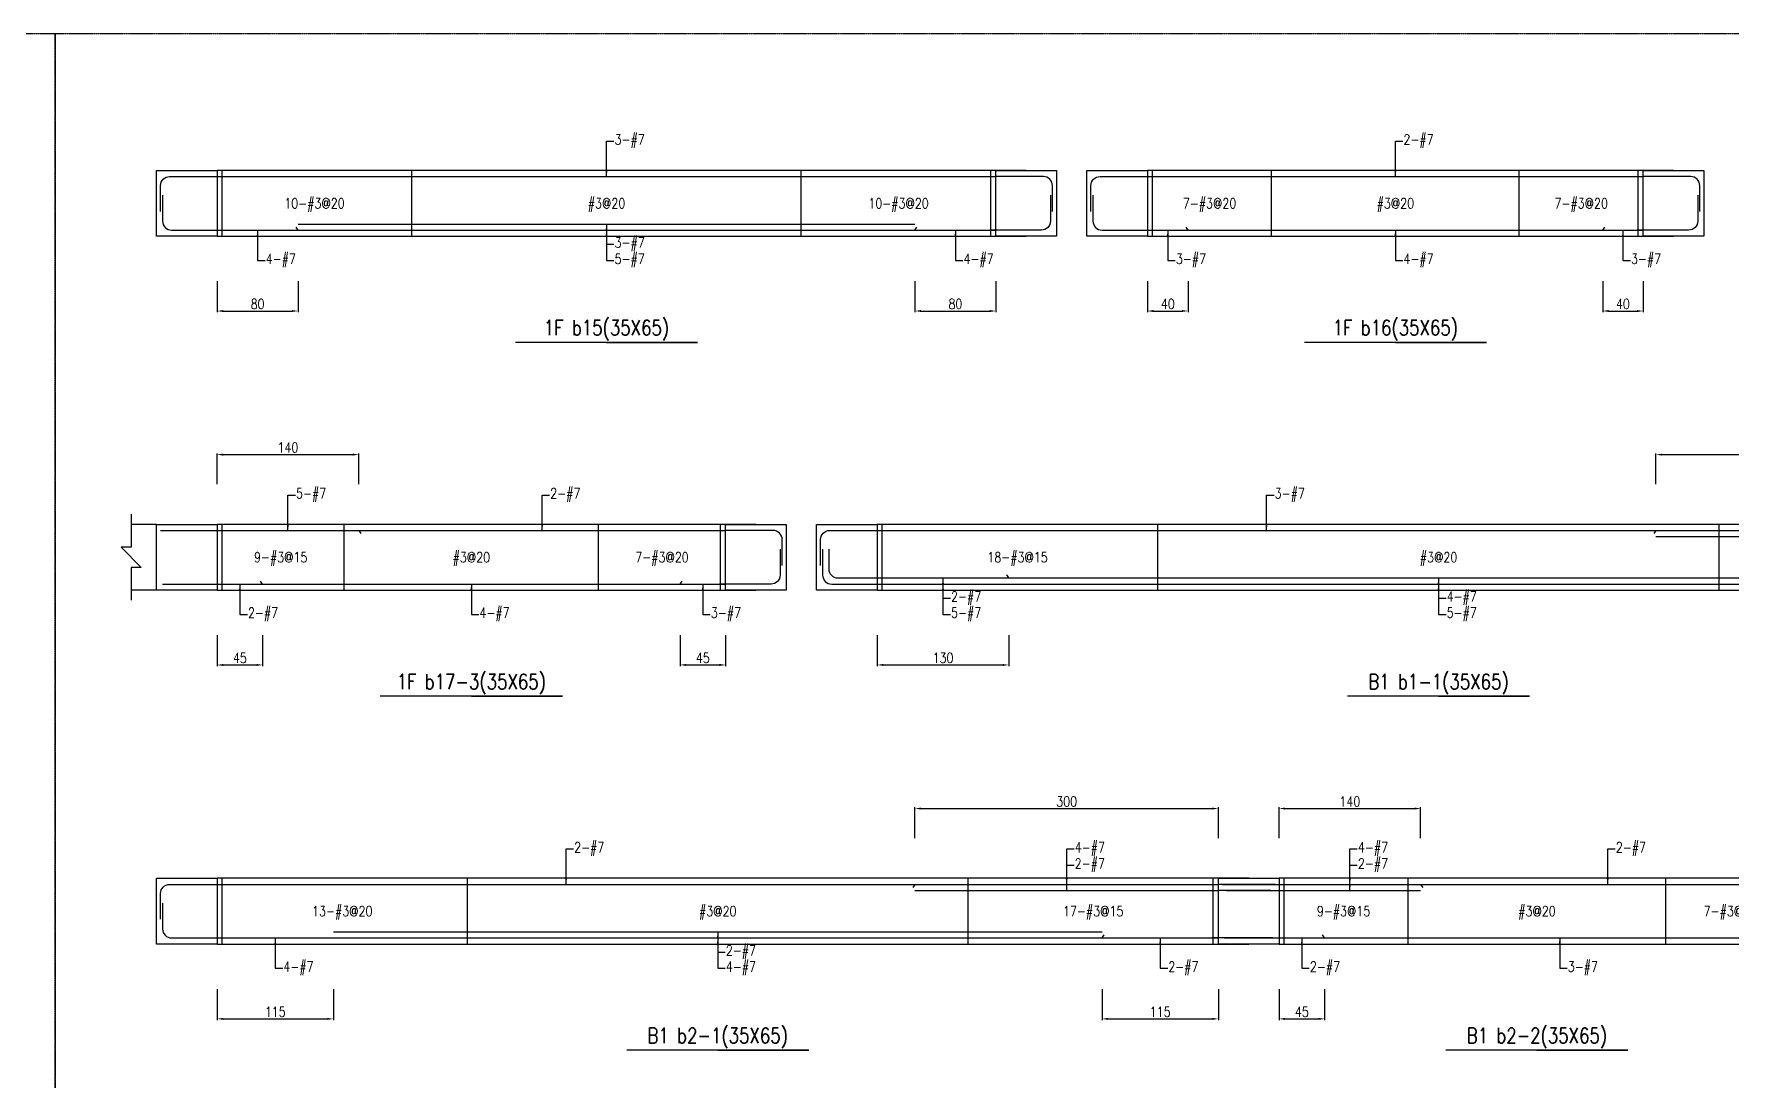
# Model space of a CAD drawing. Header units: millimetres. Extents: x 0 to 84580, y -12276 to 4373.
# Drawn here: x 74872 to 76550, y 1034 to 2069 of the extents above; entities that cross this region are included whole.
import ezdxf
from ezdxf.enums import TextEntityAlignment as Align

# ---------------------------------------------------------------- set-up
doc = ezdxf.new("R2010")
doc.units = ezdxf.units.MM
doc.header["$MEASUREMENT"] = 0
doc.linetypes.add('CENTER', pattern=[2, 1.25, -0.25, 0.25, -0.25])
for name, color, linetype in [('S-DIM', 2, 'Continuous'), ('S-GRID', 1, 'CENTER'), ('S-LEADER', 2, 'Continuous'), ('S-RC', 130, 'Continuous'), ('S-REINF', 6, 'Continuous'), ('S-TEXT', 2, 'Continuous')]:
    doc.layers.add(name, color=color, linetype=linetype)
doc.styles.add('CS4', font='romans.shx', dxfattribs={"width": 0.8, "bigfont": 'lsp.shx'})
doc.styles.get("Standard").update_dxf_attribs({"font": 'arial.ttf'})
doc.dimstyles.new('ISO-25', dxfattribs={"dimtxt": 2.5, "dimasz": 2.5, "dimexe": 1.25, "dimexo": 0.625, "dimtad": 1, "dimtxsty": 'Standard', "dimcen": 2.5, "dimadec": 0, "dimazin": 0, "dimtfac": 1, "dimtmove": 0, "dimatfit": 3, "dimfxl": 0, "dimarcsym": 0})

# ---------------------------------------------------------------- blocks, each defined once
blk = doc.blocks.new('*D2199')
at = {"layer": 'DEFPOINTS', "color": 0, "transparency": 16777216}
for p in [(75053, 1825), (75133, 1825), (75133, 1795)]:
    blk.add_point(p, dxfattribs=at)
at = {"layer": 'S-DIM', "color": 0, "lineweight": -2, "transparency": 16777216}
for p, q in [((75053, 1824.375), (75053, 1793.75)), ((75133, 1824.375), (75133, 1793.75)), ((75059, 1795), (75127, 1795))]:
    blk.add_line(p, q, dxfattribs=at)
at = {"layer": 'S-DIM', "color": 0, "transparency": 16777216}
for points in [[(75059, 1796), (75059, 1794), (75053, 1795)], [(75127, 1796), (75127, 1794), (75133, 1795)]]:
    blk.add_solid(points, dxfattribs=at)
at = {"layer": 'S-DIM', "color": 0, "transparency": 16777216, "insert": (75093, 1802), "char_height": 10, "attachment_point": 5, "style": 'CS4'}
blk.add_mtext('80', dxfattribs=at)
blk = doc.blocks.new('*D2200')
at = {"layer": 'DEFPOINTS', "color": 0, "transparency": 16777216}
for p in [(75743, 1825), (75823, 1825), (75823, 1795)]:
    blk.add_point(p, dxfattribs=at)
at = {"layer": 'S-DIM', "color": 0, "lineweight": -2, "transparency": 16777216}
for p, q in [((75743, 1824.375), (75743, 1793.75)), ((75823, 1824.375), (75823, 1793.75)), ((75749, 1795), (75817, 1795))]:
    blk.add_line(p, q, dxfattribs=at)
at = {"layer": 'S-DIM', "color": 0, "transparency": 16777216}
for points in [[(75749, 1796), (75749, 1794), (75743, 1795)], [(75817, 1796), (75817, 1794), (75823, 1795)]]:
    blk.add_solid(points, dxfattribs=at)
at = {"layer": 'S-DIM', "color": 0, "transparency": 16777216, "insert": (75783, 1802), "char_height": 10, "attachment_point": 5, "style": 'CS4'}
blk.add_mtext('80', dxfattribs=at)
blk = doc.blocks.new('*D2201')
at = {"layer": 'DEFPOINTS', "color": 0, "transparency": 16777216}
for p in [(75973, 1825), (76013, 1825), (76013, 1795)]:
    blk.add_point(p, dxfattribs=at)
at = {"layer": 'S-DIM', "color": 0, "lineweight": -2, "transparency": 16777216}
for p, q in [((75973, 1824.375), (75973, 1793.75)), ((76013, 1824.375), (76013, 1793.75)), ((75979, 1795), (76007, 1795))]:
    blk.add_line(p, q, dxfattribs=at)
at = {"layer": 'S-DIM', "color": 0, "transparency": 16777216}
for points in [[(75979, 1796), (75979, 1794), (75973, 1795)], [(76007, 1796), (76007, 1794), (76013, 1795)]]:
    blk.add_solid(points, dxfattribs=at)
at = {"layer": 'S-DIM', "color": 0, "transparency": 16777216, "insert": (75993, 1802), "char_height": 10, "attachment_point": 5, "style": 'CS4'}
blk.add_mtext('40', dxfattribs=at)
blk = doc.blocks.new('*D2202')
at = {"layer": 'DEFPOINTS', "color": 0, "transparency": 16777216}
for p in [(76423, 1825), (76463, 1825), (76463, 1795)]:
    blk.add_point(p, dxfattribs=at)
at = {"layer": 'S-DIM', "color": 0, "lineweight": -2, "transparency": 16777216}
for p, q in [((76423, 1824.375), (76423, 1793.75)), ((76463, 1824.375), (76463, 1793.75)), ((76429, 1795), (76457, 1795))]:
    blk.add_line(p, q, dxfattribs=at)
at = {"layer": 'S-DIM', "color": 0, "transparency": 16777216}
for points in [[(76429, 1796), (76429, 1794), (76423, 1795)], [(76457, 1796), (76457, 1794), (76463, 1795)]]:
    blk.add_solid(points, dxfattribs=at)
at = {"layer": 'S-DIM', "color": 0, "transparency": 16777216, "insert": (76443, 1802), "char_height": 10, "attachment_point": 5, "style": 'CS4'}
blk.add_mtext('40', dxfattribs=at)
blk = doc.blocks.new('*D2210')
at = {"layer": 'DEFPOINTS', "color": 0, "transparency": 16777216}
for p in [(75193, 1653), (75053, 1623), (75193, 1623)]:
    blk.add_point(p, dxfattribs=at)
at = {"layer": 'S-DIM', "color": 0, "lineweight": -2, "transparency": 16777216}
for p, q in [((75053, 1623.625), (75053, 1654.25)), ((75059, 1653), (75187, 1653)), ((75193, 1623.625), (75193, 1654.25))]:
    blk.add_line(p, q, dxfattribs=at)
at = {"layer": 'S-DIM', "color": 0, "transparency": 16777216}
for points in [[(75059, 1654), (75059, 1652), (75053, 1653)], [(75187, 1654), (75187, 1652), (75193, 1653)]]:
    blk.add_solid(points, dxfattribs=at)
at = {"layer": 'S-DIM', "color": 0, "transparency": 16777216, "insert": (75123, 1660), "char_height": 10, "attachment_point": 5, "style": 'CS4'}
blk.add_mtext('140', dxfattribs=at)
blk = doc.blocks.new('*D2211')
at = {"layer": 'DEFPOINTS', "color": 0, "transparency": 16777216}
for p in [(75053, 1475), (75098, 1475), (75098, 1445)]:
    blk.add_point(p, dxfattribs=at)
at = {"layer": 'S-DIM', "color": 0, "lineweight": -2, "transparency": 16777216}
for p, q in [((75053, 1474.375), (75053, 1443.75)), ((75098, 1474.375), (75098, 1443.75)), ((75059, 1445), (75092, 1445))]:
    blk.add_line(p, q, dxfattribs=at)
at = {"layer": 'S-DIM', "color": 0, "transparency": 16777216}
for points in [[(75059, 1446), (75059, 1444), (75053, 1445)], [(75092, 1446), (75092, 1444), (75098, 1445)]]:
    blk.add_solid(points, dxfattribs=at)
at = {"layer": 'S-DIM', "color": 0, "transparency": 16777216, "insert": (75075.5, 1452), "char_height": 10, "attachment_point": 5, "style": 'CS4'}
blk.add_mtext('45', dxfattribs=at)
blk = doc.blocks.new('*D2077')
at = {"layer": 'DEFPOINTS', "color": 0, "transparency": 16777216}
for p in [(75510.7, 1475), (75555.7, 1475), (75555.7, 1445)]:
    blk.add_point(p, dxfattribs=at)
at = {"layer": 'S-DIM', "color": 0, "lineweight": -2, "transparency": 16777216}
for p, q in [((75510.7, 1474.375), (75510.7, 1443.75)), ((75555.7, 1474.375), (75555.7, 1443.75)), ((75516.7, 1445), (75549.7, 1445))]:
    blk.add_line(p, q, dxfattribs=at)
at = {"layer": 'S-DIM', "color": 0, "transparency": 16777216}
for points in [[(75516.7, 1446), (75516.7, 1444), (75510.7, 1445)], [(75549.7, 1446), (75549.7, 1444), (75555.7, 1445)]]:
    blk.add_solid(points, dxfattribs=at)
at = {"layer": 'S-DIM', "color": 0, "transparency": 16777216, "insert": (75533.2, 1452), "char_height": 10, "attachment_point": 5, "style": 'CS4'}
blk.add_mtext('45', dxfattribs=at)
blk = doc.blocks.new('*D2078')
at = {"layer": 'DEFPOINTS', "color": 0, "transparency": 16777216}
for p in [(76815.7, 1653), (76475.7, 1623), (76815.7, 1623)]:
    blk.add_point(p, dxfattribs=at)
at = {"layer": 'S-DIM', "color": 0, "lineweight": -2, "transparency": 16777216}
for p, q in [((76475.7, 1623.625), (76475.7, 1654.25)), ((76481.7, 1653), (76809.7, 1653)), ((76815.7, 1623.625), (76815.7, 1654.25))]:
    blk.add_line(p, q, dxfattribs=at)
at = {"layer": 'S-DIM', "color": 0, "transparency": 16777216}
for points in [[(76481.7, 1654), (76481.7, 1652), (76475.7, 1653)], [(76809.7, 1654), (76809.7, 1652), (76815.7, 1653)]]:
    blk.add_solid(points, dxfattribs=at)
at = {"layer": 'S-DIM', "color": 0, "transparency": 16777216, "insert": (76645.7, 1660), "char_height": 10, "attachment_point": 5, "style": 'CS4'}
blk.add_mtext('340', dxfattribs=at)
blk = doc.blocks.new('*D2079')
at = {"layer": 'DEFPOINTS', "color": 0, "transparency": 16777216}
for p in [(75705.7, 1475), (75835.7, 1475), (75835.7, 1445)]:
    blk.add_point(p, dxfattribs=at)
at = {"layer": 'S-DIM', "color": 0, "lineweight": -2, "transparency": 16777216}
for p, q in [((75705.7, 1474.375), (75705.7, 1443.75)), ((75835.7, 1474.375), (75835.7, 1443.75)), ((75711.7, 1445), (75829.7, 1445))]:
    blk.add_line(p, q, dxfattribs=at)
at = {"layer": 'S-DIM', "color": 0, "transparency": 16777216}
for points in [[(75711.7, 1446), (75711.7, 1444), (75705.7, 1445)], [(75829.7, 1446), (75829.7, 1444), (75835.7, 1445)]]:
    blk.add_solid(points, dxfattribs=at)
at = {"layer": 'S-DIM', "color": 0, "transparency": 16777216, "insert": (75770.7, 1452), "char_height": 10, "attachment_point": 5, "style": 'CS4'}
blk.add_mtext('130', dxfattribs=at)
blk = doc.blocks.new('*D2084')
at = {"layer": 'DEFPOINTS', "color": 0, "transparency": 16777216}
for p in [(76043, 1303), (75743, 1273), (76043, 1273)]:
    blk.add_point(p, dxfattribs=at)
at = {"layer": 'S-DIM', "color": 0, "lineweight": -2, "transparency": 16777216}
for p, q in [((75743, 1273.625), (75743, 1304.25)), ((75749, 1303), (76037, 1303)), ((76043, 1273.625), (76043, 1304.25))]:
    blk.add_line(p, q, dxfattribs=at)
at = {"layer": 'S-DIM', "color": 0, "transparency": 16777216}
for points in [[(75749, 1304), (75749, 1302), (75743, 1303)], [(76037, 1304), (76037, 1302), (76043, 1303)]]:
    blk.add_solid(points, dxfattribs=at)
at = {"layer": 'S-DIM', "color": 0, "transparency": 16777216, "insert": (75893, 1310), "char_height": 10, "attachment_point": 5, "style": 'CS4'}
blk.add_mtext('300', dxfattribs=at)
blk = doc.blocks.new('*D2085')
at = {"layer": 'DEFPOINTS', "color": 0, "transparency": 16777216}
for p in [(75053, 1125), (75168, 1125), (75168, 1095)]:
    blk.add_point(p, dxfattribs=at)
at = {"layer": 'S-DIM', "color": 0, "lineweight": -2, "transparency": 16777216}
for p, q in [((75053, 1124.375), (75053, 1093.75)), ((75168, 1124.375), (75168, 1093.75)), ((75059, 1095), (75162, 1095))]:
    blk.add_line(p, q, dxfattribs=at)
at = {"layer": 'S-DIM', "color": 0, "transparency": 16777216}
for points in [[(75059, 1096), (75059, 1094), (75053, 1095)], [(75162, 1096), (75162, 1094), (75168, 1095)]]:
    blk.add_solid(points, dxfattribs=at)
at = {"layer": 'S-DIM', "color": 0, "transparency": 16777216, "insert": (75110.5, 1102), "char_height": 10, "attachment_point": 5, "style": 'CS4'}
blk.add_mtext('115', dxfattribs=at)
blk = doc.blocks.new('*D2086')
at = {"layer": 'DEFPOINTS', "color": 0, "transparency": 16777216}
for p in [(75928, 1125), (76043, 1125), (76043, 1095)]:
    blk.add_point(p, dxfattribs=at)
at = {"layer": 'S-DIM', "color": 0, "lineweight": -2, "transparency": 16777216}
for p, q in [((75928, 1124.375), (75928, 1093.75)), ((76043, 1124.375), (76043, 1093.75)), ((75934, 1095), (76037, 1095))]:
    blk.add_line(p, q, dxfattribs=at)
at = {"layer": 'S-DIM', "color": 0, "transparency": 16777216}
for points in [[(75934, 1096), (75934, 1094), (75928, 1095)], [(76037, 1096), (76037, 1094), (76043, 1095)]]:
    blk.add_solid(points, dxfattribs=at)
at = {"layer": 'S-DIM', "color": 0, "transparency": 16777216, "insert": (75985.5, 1102), "char_height": 10, "attachment_point": 5, "style": 'CS4'}
blk.add_mtext('115', dxfattribs=at)
blk = doc.blocks.new('*D2087')
at = {"layer": 'DEFPOINTS', "color": 0, "transparency": 16777216}
for p in [(76243, 1303), (76103, 1273), (76243, 1273)]:
    blk.add_point(p, dxfattribs=at)
at = {"layer": 'S-DIM', "color": 0, "lineweight": -2, "transparency": 16777216}
for p, q in [((76103, 1273.625), (76103, 1304.25)), ((76109, 1303), (76237, 1303)), ((76243, 1273.625), (76243, 1304.25))]:
    blk.add_line(p, q, dxfattribs=at)
at = {"layer": 'S-DIM', "color": 0, "transparency": 16777216}
for points in [[(76109, 1304), (76109, 1302), (76103, 1303)], [(76237, 1304), (76237, 1302), (76243, 1303)]]:
    blk.add_solid(points, dxfattribs=at)
at = {"layer": 'S-DIM', "color": 0, "transparency": 16777216, "insert": (76173, 1310), "char_height": 10, "attachment_point": 5, "style": 'CS4'}
blk.add_mtext('140', dxfattribs=at)
blk = doc.blocks.new('*D2088')
at = {"layer": 'DEFPOINTS', "color": 0, "transparency": 16777216}
for p in [(76103, 1125), (76148, 1125), (76148, 1095)]:
    blk.add_point(p, dxfattribs=at)
at = {"layer": 'S-DIM', "color": 0, "lineweight": -2, "transparency": 16777216}
for p, q in [((76103, 1124.375), (76103, 1093.75)), ((76148, 1124.375), (76148, 1093.75)), ((76109, 1095), (76142, 1095))]:
    blk.add_line(p, q, dxfattribs=at)
at = {"layer": 'S-DIM', "color": 0, "transparency": 16777216}
for points in [[(76109, 1096), (76109, 1094), (76103, 1095)], [(76142, 1096), (76142, 1094), (76148, 1095)]]:
    blk.add_solid(points, dxfattribs=at)
at = {"layer": 'S-DIM', "color": 0, "transparency": 16777216, "insert": (76125.5, 1102), "char_height": 10, "attachment_point": 5, "style": 'CS4'}
blk.add_mtext('45', dxfattribs=at)

msp = doc.modelspace()

# ---------------------------------------------------------------- linework, layer by layer
for p, q in [((74993, 1584), (74968, 1584)), ((74993, 1519), (74968, 1519))]:
    msp.add_line(p, q)
at = {"layer": 'S-GRID'}
for points in [[(71664, 0), (74893, 0), (74893, 2069), (71664, 2069), (71664, 0)], [(71664, 0), (74893, 0), (74893, 2069), (71664, 2069), (71664, 0)], [(74893, 0), (78122, 0), (78122, 2069), (74893, 2069), (74893, 0)], [(74893, 0), (78122, 0), (78122, 2069), (74893, 2069), (74893, 0)]]:
    msp.add_lwpolyline(points, dxfattribs=at)
at = {"layer": 'S-RC'}
for points in [[(75053, 1869), (74993, 1869), (74993, 1934), (75053, 1934), (75053, 1869)], [(75853, 1934), (75053, 1934)], [(75883, 1869), (75823, 1869), (75823, 1934), (75883, 1934), (75883, 1869)], [(75973, 1869), (75913, 1869), (75913, 1934), (75973, 1934), (75973, 1869)], [(76493, 1934), (75973, 1934)], [(76523, 1869), (76463, 1869), (76463, 1934), (76523, 1934), (76523, 1869)], [(75053, 1869), (75853, 1869)], [(75973, 1869), (76493, 1869)], [(75438, 1764), (75528, 1764), (75348, 1764)], [(76218, 1764), (76308, 1764), (76128, 1764)], [(74968, 1594), (74968, 1561.5), (74958, 1561.5), (74978, 1541.5), (74968, 1541.5), (74968, 1509)], [(75053, 1519), (74993, 1519), (74993, 1584), (75053, 1584), (75053, 1519)], [(75585.7, 1584), (75053, 1584)], [(75615.7, 1519), (75555.7, 1519), (75555.7, 1584), (75615.7, 1584), (75615.7, 1519)], [(75705.7, 1519), (75645.7, 1519), (75645.7, 1584), (75705.7, 1584), (75705.7, 1519)], [(76845.7, 1584), (75705.7, 1584)], [(75053, 1519), (75585.7, 1519)], [(75705.7, 1519), (76845.7, 1519)], [(75304.35, 1414), (75394.35, 1414), (75214.35, 1414)], [(76260.7, 1414), (76350.7, 1414), (76170.7, 1414)], [(75053, 1169), (74993, 1169), (74993, 1234), (75053, 1234), (75053, 1169)], [(76073, 1234), (75053, 1234)], [(76103, 1169), (76043, 1169), (76043, 1234), (76103, 1234), (76103, 1169)], [(76103, 1169), (76043, 1169), (76043, 1234), (76103, 1234), (76103, 1169)], [(76643, 1234), (76103, 1234)], [(75053, 1169), (76073, 1169)], [(76103, 1169), (76643, 1169)], [(75548, 1064), (75638, 1064), (75458, 1064)], [(76358, 1064), (76448, 1064), (76268, 1064)]]:
    msp.add_lwpolyline(points, dxfattribs=at)
at = {"layer": 'S-REINF', "color": 1}
for points in [[(75058, 1869), (75058, 1934)], [(75245.5, 1869), (75245.5, 1934)], [(75630.5, 1869), (75630.5, 1934)], [(75818, 1869), (75818, 1934)], [(75978, 1869), (75978, 1934)], [(76095.5, 1869), (76095.5, 1934)], [(76340.5, 1869), (76340.5, 1934)], [(76458, 1869), (76458, 1934)], [(75058, 1519), (75058, 1584)], [(75178.675, 1519), (75178.675, 1584)], [(75430.025, 1519), (75430.025, 1584)], [(75550.7, 1519), (75550.7, 1584)], [(75710.7, 1519), (75710.7, 1584)], [(75983.2, 1519), (75983.2, 1584)], [(76538.2, 1519), (76538.2, 1584)], [(75058, 1169), (75058, 1234)], [(75300.5, 1169), (75300.5, 1234)], [(75795.5, 1169), (75795.5, 1234)], [(76038, 1169), (76038, 1234)], [(76108, 1169), (76108, 1234)], [(76230.5, 1169), (76230.5, 1234)], [(76485.5, 1169), (76485.5, 1234)]]:
    msp.add_lwpolyline(points, dxfattribs=at)
at = {"layer": 'S-REINF'}
for points in [[(74997, 1893.5), (74997, 1919, -0.41421356), (75006, 1928), (75053, 1928)], [(75879, 1893.5), (75879, 1919, 0.41421356), (75870, 1928), (75823, 1928)], [(75917, 1893.5), (75917, 1919, -0.41421356), (75926, 1928), (75973, 1928)], [(76519, 1893.5), (76519, 1919, 0.41421356), (76510, 1928), (76463, 1928)], [(74999, 1909.5), (74999, 1884, 0.41421356), (75008, 1875), (75053, 1875)], [(75877, 1909.5), (75877, 1884, -0.41421356), (75868, 1875), (75817, 1875)], [(75919, 1909.5), (75919, 1884, 0.41421356), (75928, 1875), (75973, 1875)], [(76517, 1909.5), (76517, 1884, -0.41421356), (76508, 1875), (76457, 1875)], [(75611.7, 1543.5), (75611.7, 1569, 0.41421356), (75602.7, 1578), (75555.7, 1578)], [(75649.7, 1543.5), (75649.7, 1569, -0.41421356), (75658.7, 1578), (75705.7, 1578)], [(75609.7, 1559.5), (75609.7, 1534, -0.41421356), (75600.7, 1525), (75549.7, 1525)], [(75651.7, 1559.5), (75651.7, 1534, 0.41421356), (75660.7, 1525), (75705.7, 1525)], [(75657.7, 1559.5), (75657.7, 1540, 0.41421356), (75666.7, 1531), (75705.7, 1531)], [(74997, 1193.5), (74997, 1219, -0.41421356), (75006, 1228), (75053, 1228)], [(74999, 1209.5), (74999, 1184, 0.41421356), (75008, 1175), (75053, 1175)]]:
    msp.add_lwpolyline(points, format="xyb", dxfattribs=at)
for points in [[(75053, 1928), (75823, 1928)], [(75973, 1928), (76463, 1928)], [(75133, 1881), (75743, 1881)], [(75053, 1875), (75133, 1875)], [(75133, 1875), (75131, 1878)], [(75133, 1875), (75743, 1875)], [(75743, 1875), (75745, 1878)], [(75743, 1875), (75823, 1875)], [(75973, 1875), (76013, 1875)], [(76013, 1875), (76011, 1878)], [(76013, 1875), (76423, 1875)], [(76423, 1875), (76425, 1878)], [(76423, 1875), (76463, 1875)], [(74997, 1578), (75053, 1578)], [(75053, 1578), (75193, 1578)], [(75193, 1578), (75195, 1575)], [(75193, 1578), (75555.7, 1578)], [(75705.7, 1578), (76475.7, 1578)], [(76475.7, 1578), (76473.7, 1575)], [(76475.7, 1578), (76815.7, 1578)], [(76475.7, 1572), (76815.7, 1572)], [(75098, 1525), (75096, 1528)], [(75510.7, 1525), (75512.7, 1528)], [(75705.7, 1531), (75835.7, 1531)], [(75835.7, 1531), (75833.7, 1534)], [(75835.7, 1531), (76685.7, 1531)], [(74999, 1525), (75053, 1525)], [(75053, 1525), (75098, 1525)], [(75098, 1525), (75510.7, 1525)], [(75510.7, 1525), (75555.7, 1525)], [(75705.7, 1525), (75835.7, 1525)], [(75835.7, 1525), (76685.7, 1525)], [(75053, 1228), (75743, 1228)], [(75743, 1228), (75741, 1225)], [(75743, 1228), (76043, 1228)], [(76099, 1228), (76043, 1228)], [(76047, 1228), (76103, 1228)], [(76103, 1228), (76243, 1228)], [(76243, 1228), (76245, 1225)], [(76243, 1228), (76613, 1228)], [(75743, 1222), (76043, 1222)], [(76095, 1222), (76043, 1222)], [(76051, 1222), (76103, 1222)], [(76103, 1222), (76243, 1222)], [(75053, 1175), (75168, 1175)], [(75168, 1181), (75928, 1181)], [(75168, 1175), (75928, 1175)], [(75928, 1175), (75930, 1178)], [(75928, 1175), (76043, 1175)], [(76097, 1175), (76037, 1175)], [(76049, 1175), (76103, 1175)], [(76103, 1175), (76148, 1175)], [(76148, 1175), (76146, 1178)], [(76148, 1175), (76613, 1175)]]:
    msp.add_lwpolyline(points, dxfattribs=at)

# ---------------------------------------------------------------- texts
at = {"layer": 'S-LEADER', "char_height": 10, "attachment_point": 4, "style": 'CS4'}
for s, insert in [('3-#7', (75446, 1963)), ('2-#7', (76226, 1963)), ('3-#7', (75446, 1861)), ('4-#7', (75101, 1845)), ('5-#7', (75446, 1845)), ('4-#7', (75791, 1845)), ('3-#7', (76001, 1845)), ('4-#7', (76226, 1845)), ('3-#7', (76451, 1845)), ('5-#7', (75131, 1613)), ('2-#7', (75382.35, 1613)), ('3-#7', (76098.7, 1613)), ('2-#7', (75778.7, 1511)), ('4-#7', (76268.7, 1511)), ('2-#7', (75083.5, 1495)), ('4-#7', (75312.35, 1495)), ('3-#7', (75541.2, 1495)), ('5-#7', (75778.7, 1495)), ('5-#7', (76268.7, 1495)), ('2-#7', (75406, 1263)), ('4-#7', (75901, 1263)), ('4-#7', (76181, 1263)), ('2-#7', (76436, 1263)), ('2-#7', (75901, 1247)), ('2-#7', (76181, 1247)), ('2-#7', (75556, 1161)), ('4-#7', (75118.5, 1145)), ('4-#7', (75556, 1145)), ('2-#7', (75993.5, 1145)), ('2-#7', (76133.5, 1145)), ('3-#7', (76388.5, 1145))]:
    msp.add_mtext(s, dxfattribs=dict(at, insert=insert))
at = {"layer": 'S-RC', "style": 'CS4', "width": 0.8}
for s, p in [('1F b15(35X65)', (75438, 1771)), ('1F b16(35X65)', (76218, 1771)), ('1F b17-3(35X65)', (75304.35, 1421)), ('B1 b1-1(35X65)', (76260.7, 1421)), ('B1 b2-1(35X65)', (75548, 1071)), ('B1 b2-2(35X65)', (76358, 1071))]:
    msp.add_text(s, height=15, dxfattribs=at).set_placement(p, align=Align.CENTER)
at = {"layer": 'S-TEXT', "color": 1, "style": 'CS4', "width": 0.8}
for s, p in [('10-#3@20', (75149.25, 1896.5)), ('#3@20', (75438, 1896.5)), ('10-#3@20', (75726.75, 1896.5)), ('7-#3@20', (76034.25, 1896.5)), ('#3@20', (76218, 1896.5)), ('7-#3@20', (76401.75, 1896.5)), ('9-#3@15', (75115.837, 1546.5)), ('#3@20', (75304.35, 1546.5)), ('7-#3@20', (75492.863, 1546.5)), ('18-#3@15', (75844.45, 1546.5)), ('#3@20', (76260.7, 1546.5)), ('13-#3@20', (75176.75, 1196.5)), ('#3@20', (75548, 1196.5)), ('17-#3@15', (75919.25, 1196.5)), ('9-#3@15', (76166.75, 1196.5)), ('#3@20', (76358, 1196.5)), ('7-#3@20', (76549.25, 1196.5))]:
    msp.add_text(s, height=10, dxfattribs=at).set_placement(p, align=Align.CENTER)

# ---------------------------------------------------------------- dimensions: what is measured, and where the dimension line sits
at = {"layer": 'S-DIM'}
for p1, p2, distance, picture, middle in [((75053, 1825), (75133, 1825), -30, '*D2199', (75093, 1802)), ((75743, 1825), (75823, 1825), -30, '*D2200', (75783, 1802)), ((75973, 1825), (76013, 1825), -30, '*D2201', (75993, 1802)), ((76423, 1825), (76463, 1825), -30, '*D2202', (76443, 1802)), ((75053, 1623), (75193, 1623), 30, '*D2210', (75123, 1660)), ((76475.7, 1623), (76815.7, 1623), 30, '*D2078', (76645.7, 1660)), ((75053, 1475), (75098, 1475), -30, '*D2211', (75075.5, 1452)), ((75510.7, 1475), (75555.7, 1475), -30, '*D2077', (75533.2, 1452)), ((75705.7, 1475), (75835.7, 1475), -30, '*D2079', (75770.7, 1452)), ((75743, 1273), (76043, 1273), 30, '*D2084', (75893, 1310)), ((76103, 1273), (76243, 1273), 30, '*D2087', (76173, 1310)), ((75053, 1125), (75168, 1125), -30, '*D2085', (75110.5, 1102)), ((75928, 1125), (76043, 1125), -30, '*D2086', (75985.5, 1102)), ((76103, 1125), (76148, 1125), -30, '*D2088', (76125.5, 1102))]:
    dim = msp.add_aligned_dim(p1=p1, p2=p2, distance=distance, dimstyle='ISO-25', override={"dimtxt": 10, "dimasz": 6, "dimgap": 2, "dimtxsty": 'CS4'}, dxfattribs=at)
    dim.commit()
    dim.dimension.update_dxf_attribs({"geometry": picture, "text_midpoint": middle})

# ---------------------------------------------------------------- leaders
at = {"layer": 'S-LEADER', "annotation_type": 0, "has_hookline": 1, "hookline_direction": 0, "text_width": 30.857}
for points in [[(75438, 1928), (75438, 1963), (75445.375, 1963)], [(76218, 1928), (76218, 1963), (76225.375, 1963)], [(75438, 1881), (75438, 1861), (75445.375, 1861)], [(75093, 1875), (75093, 1845), (75100.375, 1845)], [(75438, 1875), (75438, 1845), (75445.375, 1845)], [(75783, 1875), (75783, 1845), (75790.375, 1845)], [(75993, 1875), (75993, 1845), (76000.375, 1845)], [(76218, 1875), (76218, 1845), (76225.375, 1845)], [(76443, 1875), (76443, 1845), (76450.375, 1845)], [(75123, 1578), (75123, 1613), (75130.375, 1613)], [(75374.35, 1578), (75374.35, 1613), (75381.725, 1613)], [(76090.7, 1578), (76090.7, 1613), (76098.075, 1613)], [(75770.7, 1531), (75770.7, 1511), (75778.075, 1511)], [(76260.7, 1531), (76260.7, 1511), (76268.075, 1511)], [(75075.5, 1525), (75075.5, 1495), (75082.875, 1495)], [(75304.35, 1525), (75304.35, 1495), (75311.725, 1495)], [(75533.2, 1525), (75533.2, 1495), (75540.575, 1495)], [(75770.7, 1525), (75770.7, 1495), (75778.075, 1495)], [(76260.7, 1525), (76260.7, 1495), (76268.075, 1495)], [(75398, 1228), (75398, 1263), (75405.375, 1263)], [(75893, 1228), (75893, 1263), (75900.375, 1263)], [(76173, 1228), (76173, 1263), (76180.375, 1263)], [(76428, 1228), (76428, 1263), (76435.375, 1263)], [(75893, 1222), (75893, 1247), (75900.375, 1247)], [(76173, 1222), (76173, 1247), (76180.375, 1247)], [(75110.5, 1175), (75110.5, 1145), (75117.875, 1145)], [(75548, 1181), (75548, 1161), (75555.375, 1161)], [(75548, 1175), (75548, 1145), (75555.375, 1145)], [(75985.5, 1175), (75985.5, 1145), (75992.875, 1145)], [(76125.5, 1175), (76125.5, 1145), (76132.875, 1145)], [(76380.5, 1175), (76380.5, 1145), (76387.875, 1145)]]:
    msp.add_leader(points, dimstyle='ISO-25', override={"dimasz": 6, "dimtad": 0}, dxfattribs=at)

doc.saveas('drawing.dxf')
